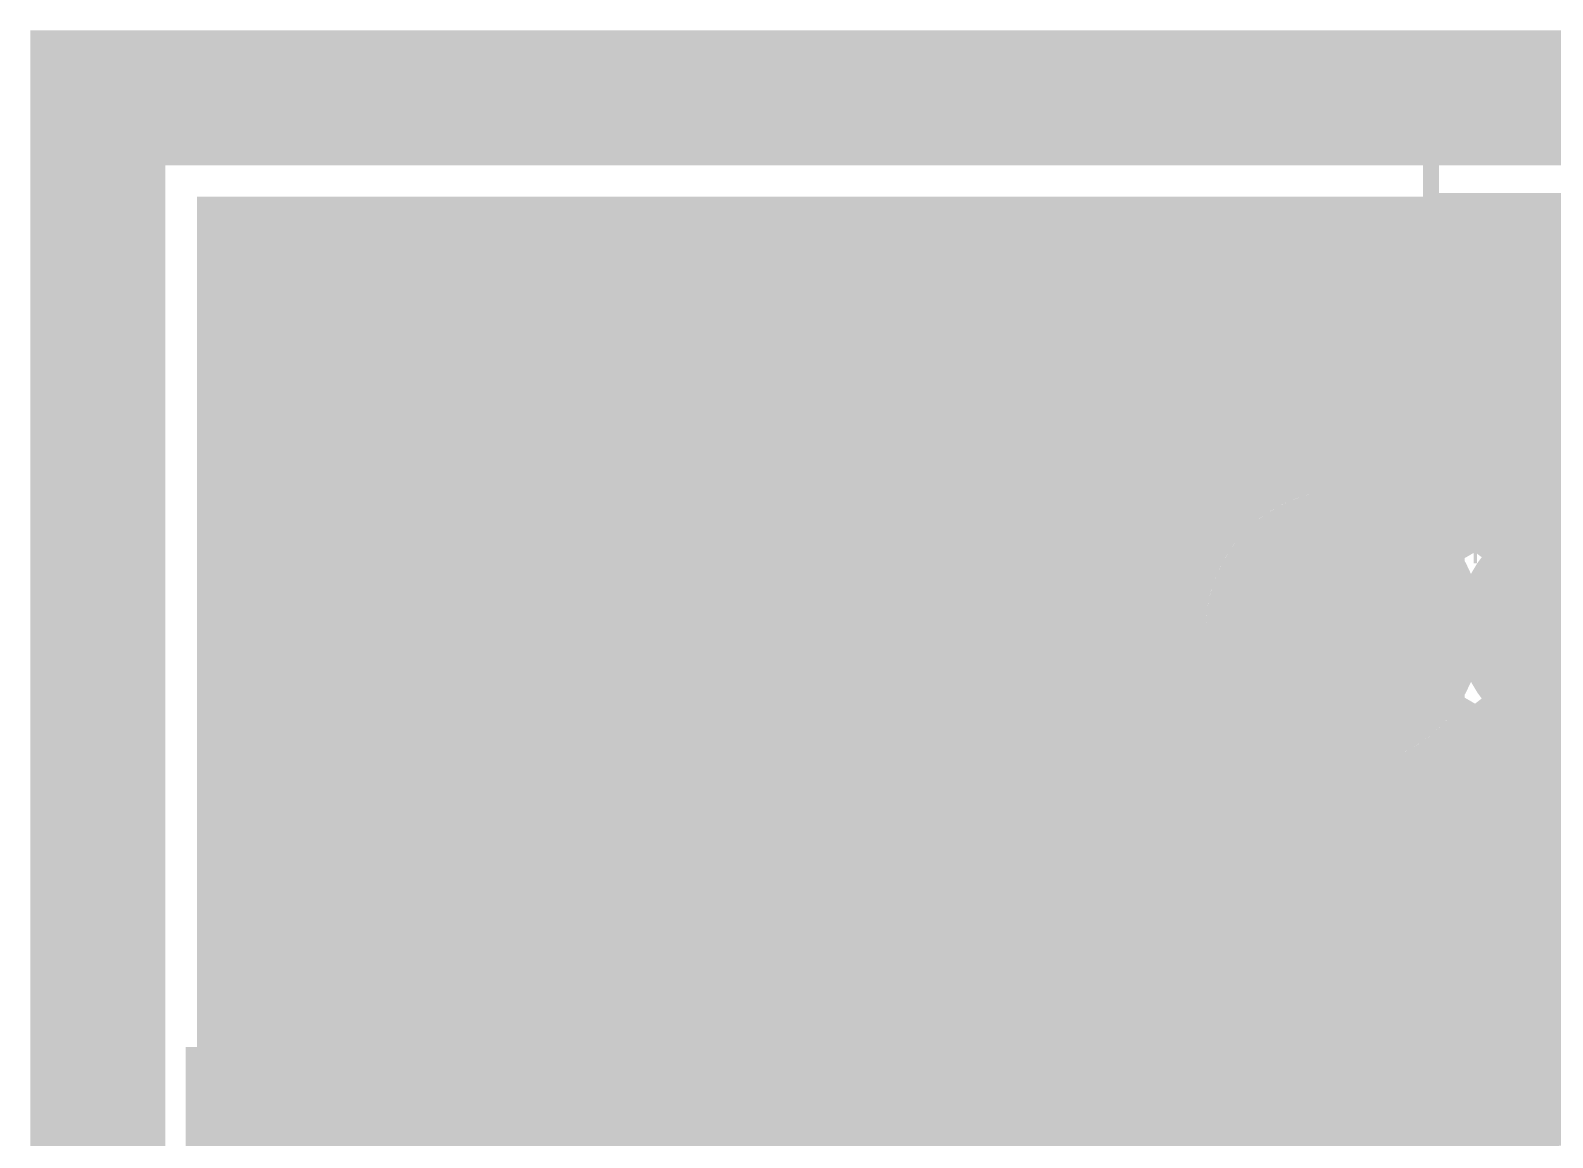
# Model space of a CAD drawing. Extents: x -6 to 196, y -52 to 46.
# Drawn here: x -5.63 to 8.7, y 35.2 to 45.63 of the extents above; entities that cross this region are included whole.
import ezdxf

# ---------------------------------------------------------------- set-up
doc = ezdxf.new("R2010")
doc.units = 0
doc.header["$MEASUREMENT"] = 0
doc.layers.get('0').update_dxf_attribs({"linetype": 'CONTINUOUS'})
for name, color, linetype in [('22-304-1_BOT', 7, 'CONTINUOUS'), ('22-304-1_DRD', 7, 'CONTINUOUS'), ('22-304-1_GND', 6, 'CONTINUOUS'), ('22-304-1_IN1', 4, 'CONTINUOUS'), ('22-304-1_SMB', 3, 'CONTINUOUS'), ('22-304-1_SMT', 5, 'CONTINUOUS'), ('22-304-1_SST', 14, 'CONTINUOUS'), ('22-304-1_TOP', 9, 'CONTINUOUS'), ('THRUHOLE_NPT', 11, 'CONTINUOUS'), ('THRUHOLE_TAP', 13, 'CONTINUOUS')]:
    doc.layers.add(name, color=color, linetype=linetype)

# ---------------------------------------------------------------- blocks, each defined once
blk = doc.blocks.new('ROUND_1')
at = {"const_width": 1.6002}
blk.add_lwpolyline([(-0.8001, 0, 1), (0.8001, 0, 1)], format="xyb", close=True, dxfattribs=at)
blk = doc.blocks.new('ROUND_26')
at = {"const_width": 1.09982}
blk.add_lwpolyline([(-0.54991, 0, 1), (0.54991, 0, 1)], format="xyb", close=True, dxfattribs=at)
blk = doc.blocks.new('ROUND_27')
at = {"const_width": 0.84963}
blk.add_lwpolyline([(-0.424814, 0, 1), (0.424814, 0, 1)], format="xyb", close=True, dxfattribs=at)
blk = doc.blocks.new('ROUND_12')
at = {"const_width": 2.00025}
blk.add_lwpolyline([(-1.000124, 0, 1), (1.000124, 0, 1)], format="xyb", close=True, dxfattribs=at)
blk = doc.blocks.new('ROUND_72')
at = {"const_width": 1.30048}
blk.add_lwpolyline([(-0.65024, 0, 1), (0.65024, 0, 1)], format="xyb", close=True, dxfattribs=at)
blk = doc.blocks.new('ROUND_74')
at = {"const_width": 1.09982}
blk.add_lwpolyline([(-0.54991, 0, 1), (0.54991, 0, 1)], format="xyb", close=True, dxfattribs=at)
blk = doc.blocks.new('ROUND_87')
at = {"const_width": 0.7493}
blk.add_lwpolyline([(-0.37465, 0, 1), (0.37465, 0, 1)], format="xyb", close=True, dxfattribs=at)
blk = doc.blocks.new('ROUND_2')
at = {"const_width": 0.50038}
blk.add_lwpolyline([(-0.25019, 0, 1), (0.25019, 0, 1)], format="xyb", close=True, dxfattribs=at)
blk = doc.blocks.new('ROUND_89')
at = {"const_width": 0.59944}
blk.add_lwpolyline([(-0.29972, 0, 1), (0.29972, 0, 1)], format="xyb", close=True, dxfattribs=at)
blk = doc.blocks.new('ROUND_91')
at = {"const_width": 0.8001}
blk.add_lwpolyline([(-0.40005, 0, 1), (0.40005, 0, 1)], format="xyb", close=True, dxfattribs=at)

msp = doc.modelspace()

# ---------------------------------------------------------------- linework, layer by layer
at = {"layer": '22-304-1_BOT', "const_width": 0.254}
for points in [[(21.336, 43.942), (-3.937, 43.942), (-3.937, -4.064)], [(-3.7084, 43.942), (-3.7084, -4.064)], [(-3.4798, 43.942), (-3.4798, 40.39616)], [(-3.2512, 43.942), (-3.2512, 41.30294)], [(-3.0226, 43.942), (-3.0226, 41.76776)], [(-2.794, 43.942), (-2.794, 42.11066)], [(-2.5654, 43.942), (-2.5654, 42.38498)], [(-2.3368, 43.942), (-2.3368, 42.6085)], [(-2.1082, 43.942), (-2.1082, 42.79646)], [(-1.8796, 43.942), (-1.8796, 42.95394)], [(-1.651, 43.942), (-1.651, 43.08856)], [(-1.4224, 43.942), (-1.4224, 43.20032)], [(-1.1938, 43.942), (-1.1938, 43.29176)], [(-0.9652, 43.942), (-0.9652, 43.36542)], [(-0.7366, 43.942), (-0.7366, 43.42384)], [(-0.508, 43.942), (-0.508, 43.46448)], [(-0.2794, 43.942), (-0.2794, 43.48988)], [(-0.0508, 43.942), (-0.0508, 43.50258)], [(0.1778, 43.942), (0.1778, 43.4975)], [(0.4064, 43.942), (0.4064, 43.47718)], [(0.635, 43.942), (0.635, 43.44416)], [(0.8636, 43.942), (0.8636, 43.39336)], [(1.0922, 43.942), (1.0922, 43.32732)], [(1.3208, 43.942), (1.3208, 43.2435)], [(1.5494, 43.942), (1.5494, 43.13936)], [(1.778, 43.942), (1.778, 43.01744)], [(2.0066, 43.942), (2.0066, 42.87012)], [(2.2352, 43.942), (2.2352, 42.69486)], [(2.4638, 43.942), (2.4638, 42.48912)], [(2.6924, 43.942), (2.6924, 42.2402)], [(2.921, 43.942), (2.921, 41.93286)], [(3.1496, 43.942), (3.1496, 41.53154)], [(3.3782, 43.942), (3.3782, 40.92448)], [(3.6068, 43.942), (3.6068, 34.36366)], [(3.8354, 43.942), (3.8354, 34.47034)], [(4.064, 43.942), (4.064, 34.53892)], [(4.2926, 43.942), (4.2926, 34.57194)], [(4.5212, 43.942), (4.5212, 34.57194)], [(4.7498, 43.942), (4.7498, 34.53892)], [(4.9784, 43.942), (4.9784, 34.47034)], [(5.207, 43.942), (5.207, 34.36112)], [(5.4356, 43.942), (5.4356, 40.58412)], [(5.6642, 43.942), (5.6642, 40.94226)], [(5.8928, 43.942), (5.8928, 41.15308)], [(6.1214, 43.942), (6.1214, 41.29024)], [(6.35, 43.942), (6.35, 41.3766)], [(6.5786, 43.942), (6.5786, 41.42232)], [(6.8072, 43.942), (6.8072, 41.42994)], [(7.0358, 43.942), (7.0358, 41.39946)], [(7.2644, 43.942), (7.2644, 41.33088)], [(7.493, 43.942), (7.493, 41.21658)], [(7.7216, 43.942), (7.7216, 41.03878)], [(7.9502, 43.942), (7.9502, 40.75938)], [(8.1788, 43.942), (8.1788, 40.92702)], [(8.4074, 43.942), (8.4074, 41.06926)], [(8.636, 43.942), (8.636, 41.148)], [(21.336, 43.7134), (-3.937, 43.7134)], [(-0.35052, 43.4848), (-3.937, 43.4848)], [(21.336, 43.4848), (0.35052, 43.4848)], [(-1.29032, 43.2562), (-3.937, 43.2562)], [(21.336, 43.2562), (1.29032, 43.2562)], [(-1.76022, 43.0276), (-3.937, 43.0276)], [(21.336, 43.0276), (1.76022, 43.0276)], [(-2.10566, 42.799), (-3.937, 42.799)], [(21.336, 42.799), (2.10566, 42.799)], [(-2.37744, 42.5704), (-3.937, 42.5704)], [(21.336, 42.5704), (2.37744, 42.5704)], [(-2.6035, 42.3418), (-3.937, 42.3418)], [(21.336, 42.3418), (2.6035, 42.3418)], [(-2.79146, 42.1132), (-3.937, 42.1132)], [(9.55802, 42.1132), (2.79146, 42.1132)], [(-2.95148, 41.8846), (-3.937, 41.8846)], [(9.3472, 41.8846), (2.95148, 41.8846)], [(-3.0861, 41.656), (-3.937, 41.656)], [(9.23544, 41.656), (3.0861, 41.656)], [(-3.19786, 41.4274), (-3.937, 41.4274)], [(6.6294, 41.4274), (3.19786, 41.4274)], [(9.18718, 41.4274), (6.84784, 41.4274)], [(-3.2893, 41.1988), (-3.937, 41.1988)], [(5.95884, 41.1988), (3.2893, 41.1988)], [(9.1948, 41.1988), (7.52094, 41.1988)], [(-3.3655, 40.9702), (-3.937, 40.9702)], [(5.6896, 40.9702), (3.3655, 40.9702)], [(8.23468, 40.9702), (7.79018, 40.9702)], [(-3.42138, 40.7416), (-3.937, 40.7416)], [(5.51688, 40.7416), (3.42138, 40.7416)], [(7.99084, 40.7416), (7.96036, 40.7416)], [(-3.46456, 40.513), (-3.937, 40.513)], [(5.40512, 40.513), (3.46456, 40.513)], [(-3.48996, 40.2844), (-3.937, 40.2844)], [(5.33908, 40.2844), (3.48996, 40.2844)], [(-3.50266, 40.0558), (-3.937, 40.0558)], [(5.31368, 40.0558), (3.50266, 40.0558)], [(-3.49758, 39.8272), (-3.937, 39.8272)], [(5.32384, 39.8272), (3.49758, 39.8272)], [(-3.4798, 39.5986), (-3.937, 39.5986)], [(-3.4798, 39.60114), (-3.4798, 0.39624)], [(5.3721, 39.5986), (3.4798, 39.5986)], [(-3.44424, 39.37), (-3.937, 39.37)], [(5.461, 39.37), (3.44424, 39.37)], [(5.4356, 39.42588), (5.4356, 34.19856)], [(7.9502, 39.25062), (7.9502, 24.384)], [(-3.39598, 39.1414), (-3.937, 39.1414)], [(3.3782, 39.07536), (3.3782, 34.20364)], [(5.60324, 39.1414), (3.39598, 39.1414)], [(5.6642, 39.06774), (5.6642, 33.96234)], [(8.11022, 39.1414), (7.874, 39.1414)], [(8.1788, 39.08298), (8.1788, 24.59228)], [(-3.32994, 38.9128), (-3.937, 38.9128)], [(5.82168, 38.9128), (3.32994, 38.9128)], [(8.4709, 38.9128), (7.6581, 38.9128)], [(7.7216, 38.96868), (7.7216, 16.67002)], [(8.4074, 38.94074), (8.4074, 24.67102)], [(5.8928, 38.85692), (5.8928, 33.56102)], [(7.493, 38.79342), (7.493, 16.36268)], [(8.636, 38.85946), (8.636, 24.66594)], [(-3.24612, 38.6842), (-3.937, 38.6842)], [(-3.2512, 38.6969), (-3.2512, 1.30302)], [(6.20014, 38.6842), (3.24612, 38.6842)], [(6.1214, 38.71976), (6.1214, 20.93976)], [(6.35, 38.6334), (6.35, 16.79194)], [(6.5786, 38.58768), (6.5786, 16.79702)], [(7.0358, 38.608), (7.0358, 16.51)], [(7.2644, 38.67912), (7.2644, -1.46558)], [(13.04036, 38.6842), (7.2771, 38.6842)], [(-3.14198, 38.4556), (-3.937, 38.4556)], [(21.336, 38.4556), (3.14198, 38.4556)], [(3.1496, 38.4683), (3.1496, 33.96742)], [(6.8072, 38.58006), (6.8072, 16.71828)], [(-3.02006, 38.227), (-3.937, 38.227)], [(-3.0226, 38.22954), (-3.0226, 1.76784)], [(21.336, 38.227), (3.02006, 38.227)], [(2.921, 38.06698), (2.921, 33.56864)], [(-2.87274, 37.9984), (-3.937, 37.9984)], [(-2.794, 37.88664), (-2.794, 2.11074)], [(21.336, 37.9984), (2.87274, 37.9984)], [(-2.70002, 37.7698), (-3.937, 37.7698)], [(2.6924, 37.75964), (2.6924, 2.24028)], [(21.336, 37.7698), (2.70002, 37.7698)], [(-2.5654, 37.61486), (-2.5654, 2.38506)], [(-2.49428, 37.5412), (-3.937, 37.5412)], [(2.4638, 37.51072), (2.4638, 2.4892)], [(21.336, 37.5412), (2.49428, 37.5412)], [(-2.24536, 37.3126), (-3.937, 37.3126)], [(-2.3368, 37.39134), (-2.3368, 2.60858)], [(2.2352, 37.30244), (2.2352, 2.69494)], [(21.336, 37.3126), (2.24536, 37.3126)], [(-2.1082, 37.20338), (-2.1082, 33.4899)], [(-1.94056, 37.084), (-3.937, 37.084)], [(-1.8796, 37.04336), (-1.8796, 33.92932)], [(21.336, 37.084), (1.94056, 37.084)], [(2.0066, 37.12972), (2.0066, 2.8702)], [(-1.651, 36.91128), (-1.651, 34.17824)], [(1.778, 36.9824), (1.778, 3.01752)], [(-1.54178, 36.8554), (-3.937, 36.8554)], [(-1.4224, 36.79952), (-1.4224, 34.34588)], [(1.3208, 36.75634), (1.3208, 3.24358)], [(21.336, 36.8554), (1.54178, 36.8554)], [(1.5494, 36.85794), (1.5494, 3.13944)], [(-0.94234, 36.6268), (-3.937, 36.6268)], [(-1.1938, 36.70808), (-1.1938, 34.46018)], [(-0.9652, 36.63188), (-0.9652, 34.53384)], [(-0.7366, 36.576), (-0.7366, 34.5694)], [(0.8636, 36.60648), (0.8636, 33.6296)], [(21.336, 36.6268), (0.94234, 36.6268)], [(1.0922, 36.67252), (1.0922, 3.3274)], [(-0.508, 36.53536), (-0.508, 34.57448)], [(-0.2794, 36.50742), (-0.2794, 34.544)], [(-0.0508, 36.49726), (-0.0508, 34.4805)], [(0.1778, 36.50234), (0.1778, 34.37636)], [(0.4064, 36.52012), (0.4064, 34.22396)], [(0.635, 36.55568), (0.635, 33.9979)], [(21.336, 36.3982), (-3.937, 36.3982)], [(21.336, 36.1696), (-3.937, 36.1696)], [(21.336, 35.941), (-3.937, 35.941)], [(21.336, 35.7124), (-3.937, 35.7124)], [(21.336, 35.4838), (-3.937, 35.4838)], [(21.336, 35.2552), (-3.937, 35.2552)]]:
    msp.add_lwpolyline(points, dxfattribs=at)
for points in [[(0, 43.50258, 0.4142136), (-3.50266, 39.99992)], [(3.50266, 39.99992, 0.4142136), (0, 43.50258)], [(6.73862, 41.43248, 0.4142136), (5.31114, 40.005)], [(7.97306, 40.71874, 0.2677807), (6.73862, 41.43093)], [(8.91032, 41.18102, 0.2341342), (7.9747, 40.71749)], [(-3.50266, 39.99992, 0.4142136), (0, 36.49726)], [(0, 36.49726, 0.4142136), (3.50266, 39.99992)], [(5.31368, 40.005, 0.4142136), (6.73862, 38.58006)], [(6.73862, 38.57752, 0.2677805), (7.9744, 39.29048)], [(7.97306, 39.29126, 0.234134), (8.91032, 38.82692)]]:
    msp.add_lwpolyline(points, format="xyb", dxfattribs=at)
at = {"layer": '22-304-1_DRD'}
for points, const_width in [([(195.00088, 21.99894), (101.99878, 21.99894), (78.99908, 44.99864), (-4.99872, 44.99864), (-4.99872, -4.99872), (195.00088, -4.99872), (195.00088, 21.99894)], 1.27), ([(-0.635, 40.63492), (-0.635, 39.99992)], 0.254), ([(0, 40.63492), (-0.635, 40.63492)], 0.254), ([(0, 39.36492), (0, 40.63492)], 0.254), ([(6.10362, 40.64), (6.10362, 39.37)], 0.254), ([(7.37362, 40.64), (6.10362, 40.64)], 0.254), ([(6.73862, 40.64), (6.73862, 39.37)], 0.254), ([(7.37362, 39.37), (7.37362, 40.64)], 0.254), ([(8.91032, 40.64), (8.27532, 40.005)], 0.254), ([(-0.635, 39.99992), (0.635, 39.99992)], 0.254), ([(0.635, 39.99992), (0.635, 39.36492)], 0.254), ([(7.37362, 40.005), (6.10362, 40.005)], 0.254), ([(8.27532, 40.005), (8.91032, 39.37)], 0.254), ([(0.635, 39.36492), (0, 39.36492)], 0.254), ([(6.10362, 39.37), (7.37362, 39.37)], 0.254)]:
    msp.add_lwpolyline(points, dxfattribs=dict(at, const_width=const_width))
at = {"layer": '22-304-1_GND', "const_width": 1.27}
msp.add_lwpolyline([(195.00088, 21.99894), (101.99878, 21.99894), (78.99908, 44.99864), (-4.99872, 44.99864), (-4.99872, -4.99872), (195.00088, -4.99872), (195.00088, 21.99894)], dxfattribs=at)
at = {"layer": '22-304-1_IN1', "const_width": 0.254}
for points in [[(55.06212, 43.815), (-3.937, 43.815)], [(-3.937, 43.815), (-3.937, 35.37966)], [(-3.7084, 43.815), (-3.7084, 35.37966)], [(-3.4798, 43.815), (-3.4798, 35.37966)], [(-3.2512, 43.815), (-3.2512, 35.37966)], [(-3.0226, 43.815), (-3.0226, 35.37966)], [(-2.794, 43.815), (-2.794, 35.37966)], [(-2.5654, 43.815), (-2.5654, 35.37966)], [(-2.3368, 43.815), (-2.3368, 35.37966)], [(-2.1082, 43.815), (-2.1082, 35.37966)], [(-1.8796, 43.815), (-1.8796, 40.42156)], [(-1.651, 43.815), (-1.651, 40.99052)], [(-1.4224, 43.815), (-1.4224, 41.29786)], [(-1.1938, 43.815), (-1.1938, 41.51122)], [(-0.9652, 43.815), (-0.9652, 41.66616)], [(-0.7366, 43.815), (-0.7366, 41.78046)], [(-0.508, 43.815), (-0.508, 41.85666)], [(-0.2794, 43.815), (-0.2794, 41.90492)], [(-0.0508, 43.815), (-0.0508, 41.92524)], [(0.1778, 43.815), (0.1778, 41.91762)], [(0.4064, 43.815), (0.4064, 41.88206)], [(0.635, 43.815), (0.635, 41.81856)], [(0.8636, 43.815), (0.8636, 41.72204)], [(1.0922, 43.815), (1.0922, 41.58488)], [(1.3208, 43.815), (1.3208, 41.402)], [(1.5494, 43.815), (1.5494, 41.14292)], [(1.778, 43.815), (1.778, 40.7416)], [(2.0066, 43.815), (2.0066, 35.37966)], [(2.2352, 43.815), (2.2352, 35.37966)], [(2.4638, 43.815), (2.4638, 35.37966)], [(2.6924, 43.815), (2.6924, 35.37966)], [(2.921, 43.815), (2.921, 35.37966)], [(3.1496, 43.815), (3.1496, 35.37966)], [(3.3782, 43.815), (3.3782, 35.37966)], [(3.6068, 43.815), (3.6068, 35.37966)], [(3.8354, 43.815), (3.8354, 35.37966)], [(4.064, 43.815), (4.064, 35.37966)], [(4.2926, 43.815), (4.2926, 35.37966)], [(4.5212, 43.815), (4.5212, 35.37966)], [(4.7498, 43.815), (4.7498, 35.37966)], [(4.9784, 43.815), (4.9784, 35.37966)], [(5.207, 43.815), (5.207, 35.37966)], [(5.4356, 43.815), (5.4356, 40.58412)], [(5.6642, 43.815), (5.6642, 40.94226)], [(5.8928, 43.815), (5.8928, 41.15308)], [(6.1214, 43.815), (6.1214, 41.29024)], [(6.35, 43.815), (6.35, 41.3766)], [(6.5786, 43.815), (6.5786, 41.42232)], [(6.8072, 43.815), (6.8072, 41.42994)], [(7.0358, 43.815), (7.0358, 41.39946)], [(7.2644, 43.815), (7.2644, 41.33088)], [(7.493, 43.815), (7.493, 41.21658)], [(7.7216, 43.815), (7.7216, 41.03878)], [(7.9502, 43.815), (7.9502, 40.75938)], [(8.1788, 43.815), (8.1788, 40.92702)], [(8.4074, 43.815), (8.4074, 41.06926)], [(8.636, 43.815), (8.636, 41.148)], [(55.04434, 43.7134), (-3.937, 43.7134)], [(55.04434, 43.4848), (-3.937, 43.4848)], [(55.04434, 43.2562), (-3.937, 43.2562)], [(55.04434, 43.0276), (-3.937, 43.0276)], [(55.04434, 42.799), (-3.937, 42.799)], [(55.04434, 42.5704), (-3.937, 42.5704)], [(55.04434, 42.3418), (-3.937, 42.3418)], [(9.55802, 42.1132), (-3.937, 42.1132)], [(-0.39624, 41.8846), (-3.937, 41.8846)], [(9.3472, 41.8846), (0.39624, 41.8846)], [(-0.98298, 41.656), (-3.937, 41.656)], [(9.23544, 41.656), (0.98298, 41.656)], [(-1.29286, 41.4274), (-3.937, 41.4274)], [(6.6294, 41.4274), (1.29286, 41.4274)], [(9.18718, 41.4274), (6.84784, 41.4274)], [(-1.50622, 41.1988), (-3.937, 41.1988)], [(5.95884, 41.1988), (1.50622, 41.1988)], [(9.1948, 41.1988), (7.52094, 41.1988)], [(-1.6637, 40.9702), (-3.937, 40.9702)], [(5.6896, 40.9702), (1.6637, 40.9702)], [(8.23468, 40.9702), (7.79018, 40.9702)], [(-1.778, 40.7416), (-3.937, 40.7416)], [(5.51688, 40.7416), (1.778, 40.7416)], [(7.99084, 40.7416), (7.96036, 40.7416)], [(-1.85674, 40.513), (-3.937, 40.513)], [(5.40512, 40.513), (1.85674, 40.513)], [(-1.905, 40.2844), (-3.937, 40.2844)], [(5.33908, 40.2844), (1.905, 40.2844)], [(-1.92532, 40.0558), (-3.937, 40.0558)], [(5.31368, 40.0558), (1.92532, 40.0558)], [(-1.9177, 39.8272), (-3.937, 39.8272)], [(5.32384, 39.8272), (1.9177, 39.8272)], [(-1.88468, 39.5986), (-3.937, 39.5986)], [(5.3721, 39.5986), (1.88468, 39.5986)], [(-1.8796, 39.57828), (-1.8796, 35.37966)], [(-1.81864, 39.37), (-3.937, 39.37)], [(5.461, 39.37), (1.81864, 39.37)], [(5.4356, 39.42588), (5.4356, 35.37966)], [(1.778, 39.25824), (1.778, 35.37966)], [(7.9502, 39.25062), (7.9502, 35.37966)], [(-1.72466, 39.1414), (-3.937, 39.1414)], [(5.60324, 39.1414), (1.72466, 39.1414)], [(5.6642, 39.06774), (5.6642, 35.37966)], [(8.11022, 39.1414), (7.874, 39.1414)], [(8.1788, 39.08298), (8.1788, 35.37966)], [(-1.59004, 38.9128), (-3.937, 38.9128)], [(-1.651, 39.00678), (-1.651, 35.37966)], [(5.82168, 38.9128), (1.59004, 38.9128)], [(8.4709, 38.9128), (7.6581, 38.9128)], [(7.7216, 38.96868), (7.7216, 35.37966)], [(8.4074, 38.94074), (8.4074, 35.37966)], [(1.5494, 38.85438), (1.5494, 35.37966)], [(5.8928, 38.85692), (5.8928, 35.37966)], [(7.493, 38.79342), (7.493, 35.37966)], [(8.636, 38.85946), (8.636, 35.37966)], [(-1.40716, 38.6842), (-3.937, 38.6842)], [(-1.4224, 38.69944), (-1.4224, 35.37966)], [(1.3208, 38.59784), (1.3208, 35.37966)], [(6.20014, 38.6842), (1.40716, 38.6842)], [(6.1214, 38.71976), (6.1214, 35.37966)], [(6.35, 38.6334), (6.35, 35.37966)], [(6.5786, 38.58768), (6.5786, 35.37966)], [(7.0358, 38.608), (7.0358, 35.37966)], [(7.2644, 38.67912), (7.2644, 35.37966)], [(13.04036, 38.6842), (7.2771, 38.6842)], [(-1.15062, 38.4556), (-3.937, 38.4556)], [(-1.1938, 38.48862), (-1.1938, 35.37966)], [(27.2796, 38.4556), (1.15062, 38.4556)], [(6.8072, 38.58006), (6.8072, 35.37966)], [(-0.9652, 38.33368), (-0.9652, 35.37966)], [(1.0922, 38.41242), (1.0922, 35.37966)], [(-0.75184, 38.227), (-3.937, 38.227)], [(-0.7366, 38.21938), (-0.7366, 35.37966)], [(0.635, 38.18128), (0.635, 35.37966)], [(27.23896, 38.227), (0.75184, 38.227)], [(0.8636, 38.2778), (0.8636, 35.37966)], [(-0.508, 38.14064), (-0.508, 35.37966)], [(-0.2794, 38.09492), (-0.2794, 35.37966)], [(-0.0508, 38.0746), (-0.0508, 35.37966)], [(0.1778, 38.08222), (0.1778, 35.37966)], [(0.4064, 38.11778), (0.4064, 35.37966)], [(27.23642, 37.9984), (-3.937, 37.9984)], [(27.27198, 37.7698), (-3.937, 37.7698)], [(27.35326, 37.5412), (-3.937, 37.5412)], [(27.48788, 37.3126), (-3.937, 37.3126)], [(27.69616, 37.084), (-3.937, 37.084)], [(28.06954, 36.8554), (-3.937, 36.8554)], [(27.75966, 36.6268), (-3.937, 36.6268)], [(27.52598, 36.3982), (-3.937, 36.3982)], [(27.37866, 36.1696), (-3.937, 36.1696)], [(27.28722, 35.941), (-3.937, 35.941)], [(27.2415, 35.7124), (-3.937, 35.7124)], [(27.23388, 35.4838), (-3.937, 35.4838)], [(15.748, 35.37966), (-3.937, 35.37966)]]:
    msp.add_lwpolyline(points, dxfattribs=at)
for points in [[(0, 41.92524, 0.4142136), (-1.92532, 39.99992)], [(1.92532, 39.99992, 0.4142136), (0, 41.92524)], [(6.73862, 41.43248, 0.4142136), (5.31114, 40.005)], [(7.97306, 40.71874, 0.2677807), (6.73862, 41.43093)], [(8.91032, 41.18102, 0.2341342), (7.9747, 40.71749)], [(-1.92532, 39.99992, 0.4142136), (0, 38.0746)], [(0, 38.0746, 0.4142136), (1.92532, 39.99992)], [(5.31368, 40.005, 0.4142136), (6.73862, 38.58006)], [(6.73862, 38.57752, 0.2677805), (7.9744, 39.29048)], [(7.97306, 39.29126, 0.234134), (8.91032, 38.82692)]]:
    msp.add_lwpolyline(points, format="xyb", dxfattribs=at)
at = {"layer": '22-304-1_SST', "const_width": 0.1524}
for points in [[(7.55904, 44.02582), (7.55904, 44.60494), (12.76096, 44.60494), (12.76096, 44.02582)], [(7.19074, 38.66896), (5.8293, 38.66896), (5.8293, 38.2651), (7.19074, 38.2651), (7.19074, 41.7449), (7.55904, 41.7449), (7.55904, 42.56532), (7.96036, 42.56532), (7.96036, 43.75404), (12.35964, 43.75404), (12.35964, 42.56532), (12.76096, 42.56532), (12.76096, 44.02582), (7.55904, 44.02582), (7.55904, 42.56532)], [(12.35964, 42.56532), (12.35964, 41.09974), (12.51966, 41.09974), (12.51966, 38.91026), (7.80034, 38.91026), (7.80034, 41.09974), (7.96036, 41.09974), (8.82904, 41.09974), (10.0203, 41.09974), (10.0203, 40.2209), (10.0203, 39.61892), (10.2997, 39.61892), (10.2997, 40.2209), (10.0203, 40.2209)], [(7.96036, 42.56532), (7.96036, 41.09974)], [(7.19074, 41.34104), (5.8293, 41.34104), (5.8293, 41.7449), (7.19074, 41.7449)], [(5.8293, 41.34104), (5.8293, 38.66896)], [(8.74268, 40.17264), (8.59282, 40.3225), (9.22782, 40.3225), (9.07796, 40.17264), (8.74268, 40.17264), (8.74268, 39.83736), (8.59282, 39.6875), (9.22782, 39.6875), (9.07796, 39.83736), (8.74268, 39.83736)], [(8.59282, 39.6875), (8.59282, 40.3225)], [(13.12926, 38.2651), (7.19074, 38.2651)], [(6.604, 37.91458), (6.43382, 37.91458), (6.26618, 37.85362), (6.26618, 37.6174), (6.43382, 37.55898), (7.28218, 37.55898)], [(7.28218, 37.49802), (7.28218, 37.73678)], [(6.604, 36.65982), (6.604, 37.1348), (7.28218, 36.89858), (7.28218, 36.7792), (6.26618, 36.7792)], [(7.90448, 30.07868), (6.30428, 30.07868), (6.30428, 30.87878), (7.90448, 30.87878), (7.90448, 35.9791), (-4.09448, 35.9791), (-4.09448, 30.87878), (-2.49428, 30.87878), (-2.49428, 30.07868), (-4.09448, 30.07868), (-4.09448, 24.9809), (7.90448, 24.9809), (7.90448, 30.07868)]]:
    msp.add_lwpolyline(points, dxfattribs=at)
at = {"layer": '22-304-1_TOP', "const_width": 1.524}
msp.add_lwpolyline([(8.91032, 40.005), (8.91032, 38.75532), (6.858, 36.703), (3.175, 36.703), (-0.54864, 32.97936), (-0.59436, 32.97936)], dxfattribs=at)

# ---------------------------------------------------------------- block references
at = {"layer": '22-304-1_BOT'}
for name, p in [('ROUND_1', (0, 39.99992)), ('ROUND_26', (6.73862, 40.005)), ('ROUND_27', (8.91032, 40.005))]:
    msp.add_blockref(name, p, dxfattribs=at)
at = {"layer": '22-304-1_GND'}
for name, p in [('ROUND_12', (0, 39.99992)), ('ROUND_72', (6.73862, 40.005)), ('ROUND_74', (8.91032, 40.005))]:
    msp.add_blockref(name, p, dxfattribs=at)
at = {"layer": '22-304-1_IN1'}
for name, p in [('ROUND_1', (0, 39.99992)), ('ROUND_26', (6.73862, 40.005)), ('ROUND_27', (8.91032, 40.005))]:
    msp.add_blockref(name, p, dxfattribs=at)
at = {"layer": '22-304-1_SMB'}
for name, p in [('ROUND_26', (6.73862, 40.005)), ('ROUND_27', (8.91032, 40.005))]:
    msp.add_blockref(name, p, dxfattribs=at)
at = {"layer": '22-304-1_SMT'}
for name, p in [('ROUND_87', (3.81, 43.18)), ('ROUND_26', (6.73862, 40.005)), ('ROUND_27', (8.91032, 40.005))]:
    msp.add_blockref(name, p, dxfattribs=at)
at = {"layer": '22-304-1_TOP'}
for name, p in [('ROUND_2', (3.81, 43.18)), ('ROUND_1', (0, 39.99992)), ('ROUND_26', (6.73862, 40.005)), ('ROUND_27', (8.91032, 40.005))]:
    msp.add_blockref(name, p, dxfattribs=at)
at = {"layer": 'THRUHOLE_NPT'}
msp.add_blockref('ROUND_1', (0, 39.99992), dxfattribs=at)
at = {"layer": 'THRUHOLE_TAP'}
for name, p in [('ROUND_91', (6.73862, 40.005)), ('ROUND_89', (8.91032, 40.005))]:
    msp.add_blockref(name, p, dxfattribs=at)

doc.saveas('drawing.dxf')
